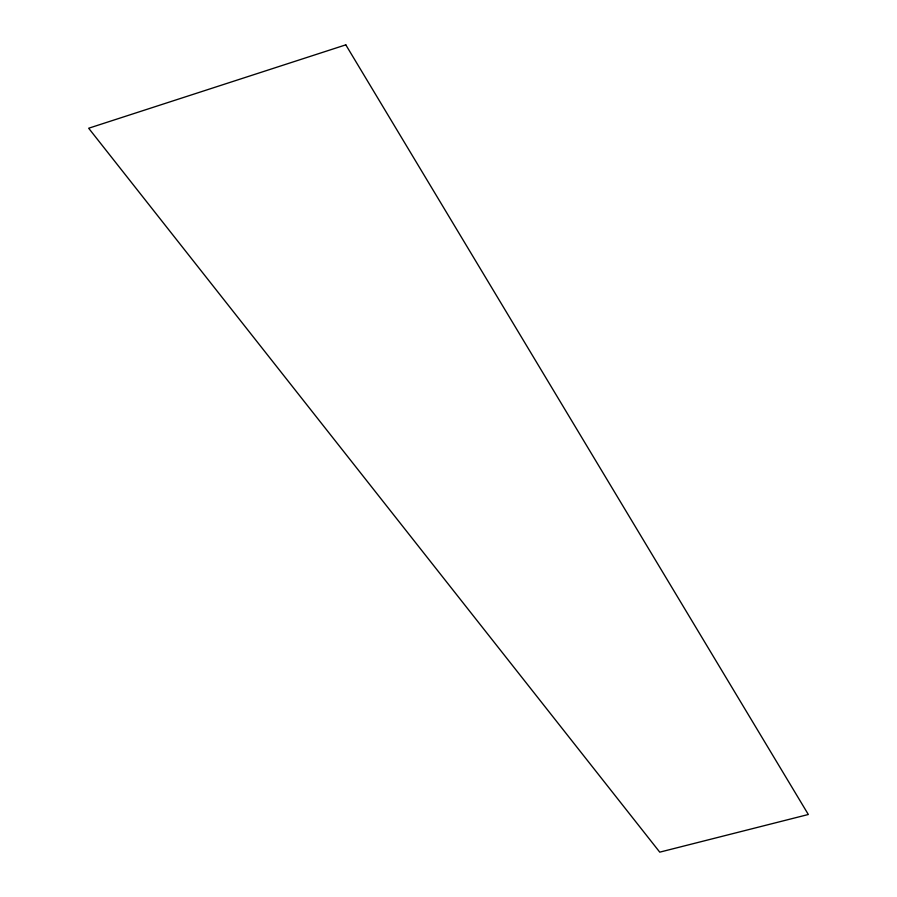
<?xml version="1.0" encoding="UTF-8"?>
<svg xmlns="http://www.w3.org/2000/svg" width="897" height="897" viewBox="0 0 897 897"><rect width="100%" height="100%" fill="white"/><g stroke="black" fill="none" stroke-linecap="round" stroke-linejoin="round"><path stroke-width="1.35" d="M345.805 44.85L88.668 128.237L659.755 852.15L808.332 814.498L345.805 44.85"/></g></svg>
